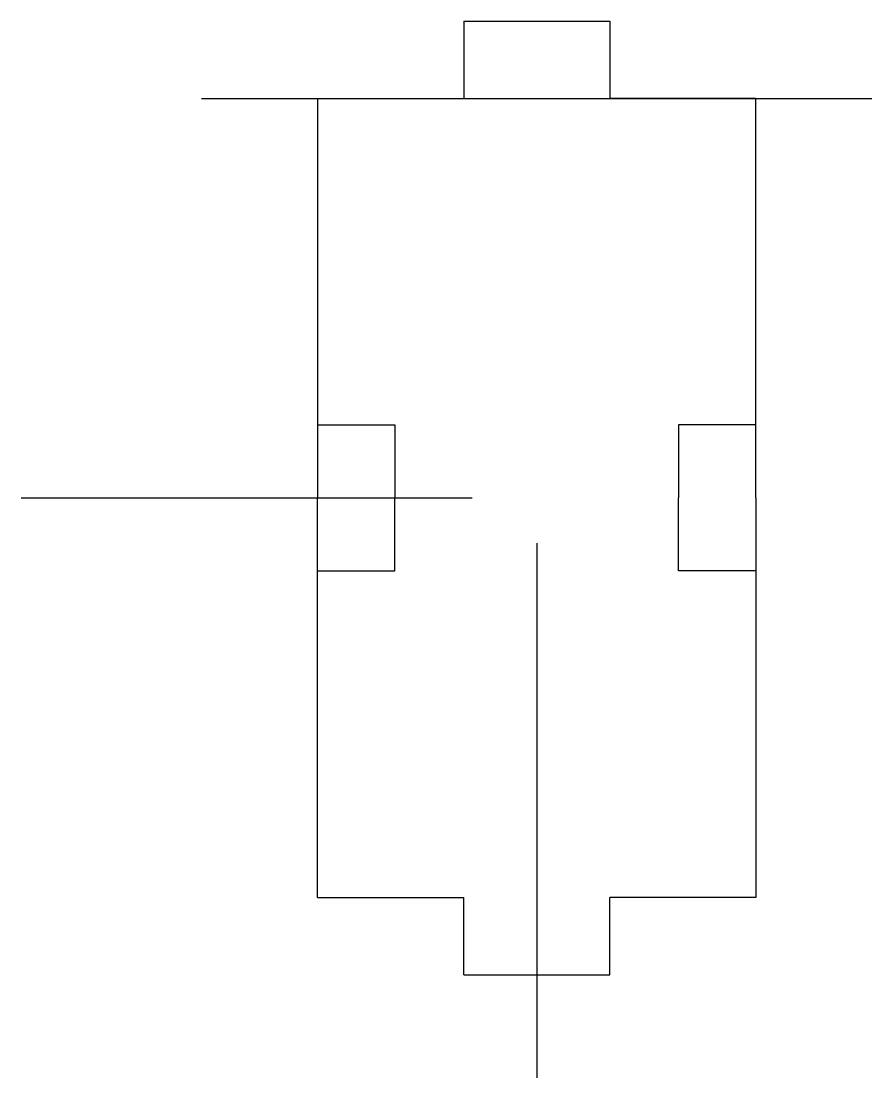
# Model space of a CAD drawing. Header units: millimetres. Extents: x -20 to 13, y -22.5 to 18.5.
import ezdxf

# ---------------------------------------------------------------- set-up
doc = ezdxf.new("R2010")
doc.units = ezdxf.units.MM
doc.layers.get('0').update_dxf_attribs({"linetype": 'CONTINUOUS'})

msp = doc.modelspace()

# ---------------------------------------------------------------- linework, layer by layer
for p, q in [((-2.833, 18.5), (2.833, 18.5)), ((-2.833, 18.5), (-2.833, 15.5)), ((2.833, 18.5), (2.833, 15.5)), ((-13, 15.5), (13, 15.5)), ((-8.5, 15.5), (-2.833, 15.5)), ((-8.5, 15.5), (-8.5, 0)), ((8.5, 15.5), (2.833, 15.5)), ((8.5, 0), (8.5, 15.5)), ((-8.5, 2.833), (-5.5, 2.833)), ((-5.5, 2.833), (-5.5, 0)), ((5.5, 2.833), (5.5, 0)), ((8.5, 2.833), (5.5, 2.833)), ((-20, 0), (-2.5, 0)), ((-20, 0), (-2.5, 0)), ((-8.5, -15.5), (-8.5, 0)), ((-5.5, -2.833), (-5.5, 0)), ((5.5, -2.833), (5.5, 0)), ((8.5, 0), (8.5, -15.5)), ((0, -1.75), (0, -22.5)), ((-8.5, -2.833), (-5.5, -2.833)), ((8.5, -2.833), (5.5, -2.833)), ((-8.5, -15.5), (-2.833, -15.5)), ((-2.833, -18.5), (-2.833, -15.5)), ((8.5, -15.5), (2.833, -15.5)), ((2.833, -18.5), (2.833, -15.5)), ((-2.833, -18.5), (2.833, -18.5))]:
    msp.add_line(p, q)

doc.saveas('drawing.dxf')
